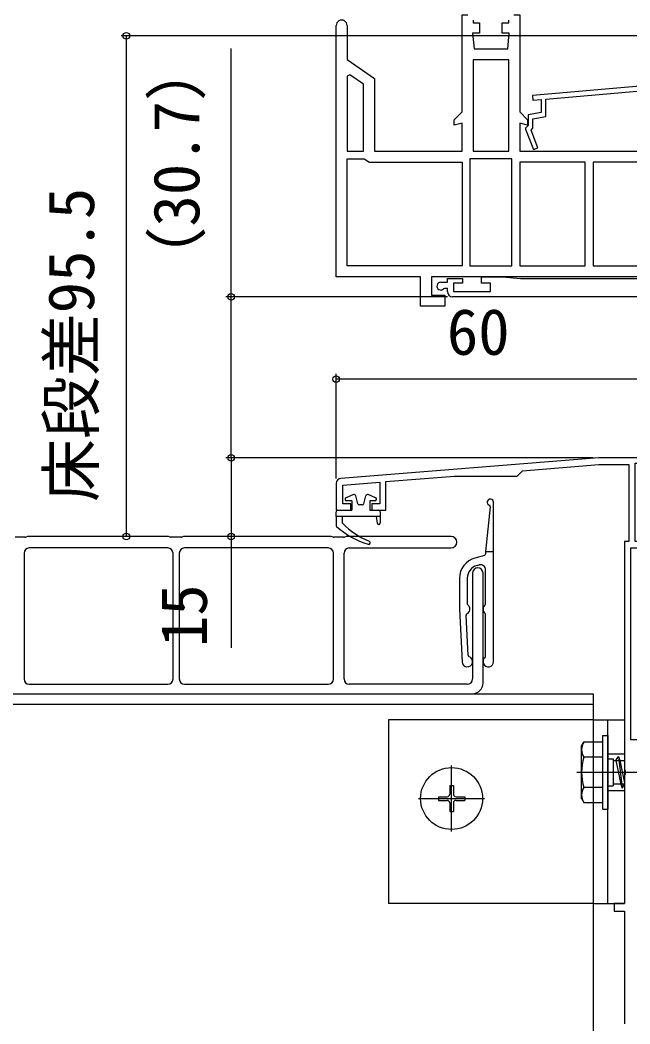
# Model space of a CAD drawing. Units: millimetres, scale not verified. Extents: x -525 to 525, y -782 to 778.
# Drawn here: x -130.2 to -14, y 219.7 to 411.2 of the extents above; entities that cross this region are included whole.
import ezdxf
from ezdxf.enums import TextEntityAlignment as Align

# ---------------------------------------------------------------- set-up
doc = ezdxf.new("R2010")
doc.units = ezdxf.units.MM
doc.header["$LTSCALE"] = 4
for name, color, linetype in [('0-2_YKK_11', 7, 'Continuous'), ('0-3_YKK_12', 2, 'Continuous'), ('0-4_YKK_13', 4, 'Continuous'), ('0-5_YKK_D', 6, 'Continuous')]:
    doc.layers.add(name, color=color, linetype=linetype)
doc.styles.add('ＭＳ ゴシック', font='')
doc.styles.get('ＭＳ ゴシック').set_extended_font_data('MS Gothic')

msp = doc.modelspace()

# ---------------------------------------------------------------- linework, layer by layer
at = {"layer": '0-2_YKK_11'}
for p, q in [((-0.971, 358.4), (-47.8, 358.4)), ((-20, 327.7), (-69.08, 323.774))]:
    msp.add_line(p, q, dxfattribs=at)
for points in [[(-67.9, 410.15), (-67.9, 403.7), (-62.7, 400.059), (-62.7, 386.2), (-46, 386.2), (-46, 391.541), (-47.5, 391.139), (-47.5, 392.2), (-46, 393.7), (-46, 412.2), (-44.9, 412.2)], [(-36.1, 412.2), (-35, 412.2), (-35, 393.7), (-33.5, 392.2), (-33.5, 391.139), (-35, 391.541), (-35, 386.2), (5, 386.2), (5, 391.541), (3.5, 391.139), (3.5, 392.2), (5, 393.7), (5, 412.2), (6.1, 412.2)], [(7.5, 362.2), (-51.8, 362.2), (-51.8, 358.7), (-49.3, 358.7), (-49.3, 356.6), (-53.9, 356.6), (-53.9, 362.2), (-70, 362.2), (-70, 410.15)], [(-43.9, 411.2), (-43.9, 410.7), (-42.65, 410.7), (-42.65, 408.7), (-44, 408.7), (-43.7, 405.7), (-37.3, 405.7), (-37, 408.7), (-38.35, 408.7), (-38.35, 410.7), (-37.1, 410.7), (-37.1, 411.2)], [(4.011, 399.998), (-32.589, 396.796), (-32.511, 395.9), (-30.9, 396.041), (-30.9, 393.541), (-33.4, 393.1), (-33.4, 391.1), (-33.6, 390.9), (-33.9, 390.6), (-33.9, 390.4), (-32.369, 386.486), (-31.531, 386.814), (-32.855, 390.2), (-32.5, 390.555), (-32.5, 392.345), (-30, 392.786), (-30, 396.119), (2.6, 398.971)], [(-50.05, 361.2), (-48.8, 361.2), (-48.8, 361.9), (-45.9, 361.9), (-45.9, 361), (-47.6, 361), (-47.6, 359.4), (-40.6, 359.4), (-40.6, 361), (-42.3, 361), (-42.3, 362.2), (-38.3, 362.2), (-34.871, 361.9), (6.2, 361.9)], [(-48.8, 359.4), (-48.8, 360), (-49.315, 360), (-49.525, 359.914)], [(-11.2, 277.1), (-11.2, 273.9), (-13.8, 273.9), (-13.8, 310.5), (-10, 310.5), (-10, 311.7), (-13, 311.7), (-13, 326.7), (-10, 326.7), (-10, 327.7), (-20, 327.7)], [(-70, 322.777), (-70, 317.7), (-67.2, 317.7), (-67.2, 318.9), (-68.7, 318.9), (-68.7, 322.5), (-61.7, 323.06), (-61.7, 318.9), (-63.2, 318.9), (-63.2, 317.7), (-60.5, 317.7), (-60.5, 323.156), (-47.448, 324.2), (-35.5, 324.2), (-34.461, 325.239), (-19.948, 326.4), (-14.2, 326.4), (-14.2, 311.7), (-15, 311.7), (-15, 268.158), (-14.88, 267.975), (-14.88, 267.425), (-15, 267.242), (-15, 242.7), (-17, 242.7), (-17, 241.2), (-15, 241.2), (-15, 219.7)]]:
    msp.add_lwpolyline(points, dxfattribs=at)
for points in [[(-43.9, 403.6), (-43.9, 386.2), (-37.1, 386.2), (-37.1, 403.6)], [(-67.9, 400.479), (-67.9, 386.2), (-64.8, 386.2), (-64.8, 398.966), (-67.362, 400.759)], [(-46, 364.3), (-67.9, 364.3), (-67.9, 384.7), (-64.627, 384.7), (-64.168, 384.4), (-63.71, 384.1), (-46, 384.1)], [(-44.5, 384.7), (-44.5, 364.3), (-36.5, 364.3), (-36.5, 384.7)], [(-35, 384.1), (-35, 364.3), (-22.5, 364.3), (-22.5, 384.1)], [(1.9, 384.1), (-21, 384.1), (-21, 364.3), (1.9, 364.3)]]:
    msp.add_lwpolyline(points, close=True, dxfattribs=at)
for centre, radius, start, end in [((-68.95, 410.15), 1.05, 359.99999, 180.00001), ((-50.05, 360.45), 0.75, 90.00002, 314.41533), ((-47.8, 359.4), 1, 180.00001, 269.99999), ((-69, 322.777), 1, 94.57392, 179.99998)]:
    msp.add_arc(centre, radius, start, end, dxfattribs=at)
at = {"layer": '0-3_YKK_12'}
for p, q in [((-279, 280.7), (-21, 280.7)), ((-48, 256.4), (-48, 269)), ((-24.1, 267.7), (-9.1, 267.7)), ((-54.3, 262.7), (-41.7, 262.7))]:
    msp.add_line(p, q, dxfattribs=at)
msp.add_lwpolyline([(-279, 282.7), (-21, 282.7), (-21, 217.7), (-279, 217.7)], dxfattribs=at)
at = {"layer": '0-4_YKK_13'}
for p, q in [((-66.68, 320.672), (-68.115, 320.077)), ((-65.86, 318.922), (-66.275, 320.473)), ((-64.74, 318.922), (-64.325, 320.473)), ((-62.485, 320.077), (-63.92, 320.672)), ((-67, 319.5), (-68, 319.5)), ((-67, 319.5), (-67, 317.7)), ((-65.03, 318.7), (-65.57, 318.7)), ((-62.6, 319.5), (-63.6, 319.5)), ((-63.6, 319.5), (-63.6, 317.7)), ((-40.628, 318.345), (-41.5, 309.815)), ((-40, 288.814), (-40, 319.215)), ((-70, 316.5), (-70, 314.83)), ((-69.7, 317.7), (-67, 317.7)), ((-68.8, 315.2), (-68.8, 316.5)), ((-63.6, 317.7), (-61.9, 317.7)), ((-62.4, 316.5), (-62.196, 315.252)), ((-61.6, 317.4), (-61.6, 315.3)), ((-129.323, 312.55), (-131.177, 312.55)), ((-128.82, 312.679), (-129.18, 312.571)), ((-102.073, 312.7), (-128.677, 312.7)), ((-101.57, 312.571), (-101.93, 312.679)), ((-99.573, 312.55), (-101.427, 312.55)), ((-99.07, 312.679), (-99.43, 312.571)), ((-71.073, 312.7), (-98.927, 312.7)), ((-70.57, 312.571), (-70.93, 312.679)), ((-68.573, 312.55), (-70.427, 312.55)), ((-68.07, 312.679), (-68.43, 312.571)), ((-48.1, 312.7), (-67.927, 312.7)), ((-102.1, 310.5), (-128.5, 310.5)), ((-71.5, 310.5), (-98.9, 310.5)), ((-67.5, 310.5), (-48.1, 310.5)), ((-129.5, 309.5), (-129.5, 285.5)), ((-101.1, 285.5), (-101.1, 309.5)), ((-99.9, 309.5), (-99.9, 285.5)), ((-70.5, 285.5), (-70.5, 309.5)), ((-68.5, 285.5), (-68.5, 309.5)), ((-41.722, 309.055), (-43.535, 308.569)), ((-41.5, 309.815), (-40, 309.815)), ((-41.5, 309.815), (-41.5, 309.344)), ((-43.147, 307.16), (-42.759, 307.264)), ((-46.5, 304.705), (-46.5, 298.814)), ((-45, 304.745), (-45, 299.789)), ((-44, 305.7), (-44, 285.5)), ((-42, 284.7), (-42, 305.7)), ((-41.5, 299.789), (-41.5, 306.298)), ((-46.5, 298.814), (-45.999, 288.764)), ((-44.86, 290.023), (-45.239, 297.626)), ((-41.5, 289.789), (-41.5, 297.839)), ((-128.5, 284.5), (-102.1, 284.5)), ((-98.9, 284.5), (-71.5, 284.5)), ((-45, 284.5), (-67.5, 284.5)), ((-240.5, 282.7), (-44, 282.7)), ((-21, 277.7), (-60, 277.7)), ((-60, 277.7), (-60, 242.7)), ((-21, 277.7), (-15, 277.7)), ((-18.2, 242.7), (-18.2, 277.7)), ((-15, 277.7), (-15, 242.7)), ((-19.2, 274.7), (-19.2, 260.7)), ((-19.2, 274.7), (-18.2, 274.7)), ((-18.2, 274.7), (-18.2, 260.7)), ((-23.2, 272.7), (-22.767, 273.45)), ((-23.2, 262.7), (-23.2, 272.7)), ((-19.2, 273.45), (-22.769, 273.45)), ((-19.2, 273.45), (-19.2, 261.95)), ((-19.2, 270.587), (-22.753, 270.587)), ((-18.2, 271.2), (-15, 271.2)), ((-18.2, 270.3), (-17.2, 270.3)), ((-17.7, 270.3), (-17.2, 270.3)), ((-17.2, 270.3), (-17.2, 265.1)), ((-17.2, 270.3), (-17.2, 265.1)), ((-16.7, 269.95), (-16.2, 270.7)), ((-16.2, 270.7), (-15.45, 264.7)), ((-16.2, 270.7), (-15.95, 269.95)), ((-17.2, 269.95), (-15, 269.95)), ((-16.7, 269.95), (-15.7, 265.45)), ((-15.95, 269.95), (-15, 265.675)), ((-15.95, 269.95), (-15, 269.95)), ((-48.35, 265.2), (-47.65, 265.2)), ((-48.35, 265.2), (-48.35, 263.55)), ((-47.65, 265.2), (-47.65, 263.55)), ((-19.2, 264.813), (-22.753, 264.813)), ((-18.2, 265.1), (-17.2, 265.1)), ((-17.7, 265.1), (-17.2, 265.1)), ((-15, 265.45), (-17.2, 265.45)), ((-15.7, 265.45), (-15.45, 264.7)), ((-15.45, 264.7), (-15, 265.375)), ((-50.5, 263.05), (-50.5, 262.35)), ((-50.5, 263.05), (-48.85, 263.05)), ((-47.15, 263.05), (-45.5, 263.05)), ((-45.5, 263.05), (-45.5, 262.35)), ((-23.2, 262.7), (-22.767, 261.95)), ((-18.2, 264.2), (-15, 264.2)), ((-50.5, 262.35), (-48.85, 262.35)), ((-48.35, 261.85), (-48.35, 260.2)), ((-47.65, 261.85), (-47.65, 260.2)), ((-47.15, 262.35), (-45.5, 262.35)), ((-22.769, 261.95), (-19.2, 261.95)), ((-19.2, 260.7), (-18.2, 260.7)), ((-48.35, 260.2), (-47.65, 260.2)), ((-21, 242.7), (-60, 242.7)), ((-21, 242.7), (-15, 242.7))]:
    msp.add_line(p, q, dxfattribs=at)
msp.add_lwpolyline([(-61.6, 316.5), (-70, 316.5), (-70, 317.4)], dxfattribs=at)
msp.add_circle((-48, 262.7), 5.9, dxfattribs=at)
for centre, radius, start, end in [((-68, 319.8), 0.3, 112.52333, 270), ((-66.565, 320.395), 0.3, 15, 112.52333), ((-64.035, 320.395), 0.3, 67.47667, 165), ((-62.6, 319.8), 0.3, 270, 67.47667), ((-40.6, 319.215), 0.6, 0, 248.76355), ((-65.57, 319), 0.3, 195, 270), ((-65.03, 319), 0.3, 270, 345), ((-40.926, 318.376), 0.3, 354.16057, 68.76355), ((-69.7, 317.4), 0.3, 90, 180), ((-61.9, 317.4), 0.3, 0, 90), ((-69.7, 314.83), 0.3, 180, 227.23327), ((-59.718, 325.622), 15, 227.23327, 253.87973), ((-58.078, 325.69), 15, 224.37148, 248.03702), ((-61.9, 315.3), 0.3, 189.2775, 0), ((-129.323, 313.05), 0.5, 270, 286.69924), ((-128.677, 312.2), 0.5, 90, 106.69924), ((-102.073, 312.2), 0.5, 73.30076, 90), ((-101.427, 313.05), 0.5, 253.30076, 270), ((-99.573, 313.05), 0.5, 270, 286.69924), ((-98.927, 312.2), 0.5, 90, 106.69924), ((-71.073, 312.2), 0.5, 73.30076, 90), ((-70.427, 313.05), 0.5, 253.30076, 270), ((-68.573, 313.05), 0.5, 270, 286.69924), ((-67.927, 312.2), 0.5, 90, 106.69924), ((-48.1, 311.6), 1.1, 270, 90), ((-128.5, 309.5), 1, 90, 180), ((-102.1, 309.5), 1, 0, 90), ((-98.9, 309.5), 1, 90, 180), ((-71.5, 309.5), 1, 0, 90), ((-67.5, 309.5), 1, 90, 180), ((-63.8, 311.5), 0.3, 253.87973, 68.03702), ((-42.5, 304.705), 4, 105.00061, 180), ((-41.8, 309.344), 0.3, 285.00061, 0), ((-42.5, 304.745), 2.5, 104.9981, 180), ((-43, 305.7), 1, 0, 180), ((-42.5, 306.298), 1, 0, 105), ((-45.5, 298.814), 1, 295.53345, 54.31467), ((-44.8, 299.789), 0.2, 180, 234.31467), ((-41, 298.814), 1, 125.68533, 234.31467), ((-41.7, 299.789), 0.2, 305.68533, 0), ((-44.94, 297.641), 0.3, 115.53345, 182.85544), ((-41.7, 297.839), 0.2, 0, 54.31467), ((-45, 288.814), 1, 182.85544, 70.23557), ((-44.56, 290.038), 0.3, 182.85544, 250.23557), ((-41, 288.814), 1, 125.68533, 0), ((-41.7, 289.789), 0.2, 305.68533, 0), ((-128.5, 285.5), 1, 180, 270), ((-102.1, 285.5), 1, 270, 0), ((-98.9, 285.5), 1, 180, 270), ((-71.5, 285.5), 1, 270, 0), ((-67.5, 285.5), 1, 180, 270), ((-45, 285.5), 1, 270, 0), ((-44, 284.7), 2, 270, 0), ((-20.644, 272.03), 2.556, 146.25178, 214.38425), ((-13.647, 267.7), 9.553, 162.41205, 197.58795), ((-20.644, 263.37), 2.556, 145.61575, 213.74822), ((-48.85, 263.55), 0.5, 270, 0), ((-47.15, 263.55), 0.5, 180, 270), ((-48.85, 261.85), 0.5, 0, 90), ((-47.15, 261.85), 0.5, 90, 180)]:
    msp.add_arc(centre, radius, start, end, dxfattribs=at)
at = {"layer": '0-5_YKK_D'}
for p, q in [((36, 408.2), (-111, 408.2)), ((-110, 408.2), (-110, 312.7)), ((-48.8, 358.4), (-91, 358.4)), ((-70, 323.777), (-70, 343.7)), ((-10, 342.7), (-70, 342.7)), ((-20.988, 327.7), (-91, 327.7)), ((-20.988, 327.7), (-91, 327.7)), ((-81.638, 312.7), (-91, 312.7))]:
    msp.add_line(p, q, dxfattribs=at)
for points in [[(-90, 327.7), (-90, 358.4), (-90, 405.791)], [(-90, 327.7), (-90, 312.7), (-90, 291.423)]]:
    msp.add_lwpolyline(points, dxfattribs=at)
for centre in [(-110, 408.2), (-90, 358.4), (-70, 342.7), (-90, 327.7), (-90, 327.7), (-110, 312.7), (-90, 312.7)]:
    msp.add_circle(centre, 0.637, dxfattribs=at)

# ---------------------------------------------------------------- texts
at = {"layer": '0-5_YKK_D', "style": 'ＭＳ ゴシック'}
for s, p in [('（30.7）', (-93.432, 359.814)), ('床段差95.5', (-113.5, 319.268)), ('15', (-92, 291.582))]:
    msp.add_text(s, height=8.798, rotation=90, dxfattribs=at).set_placement(p, align=Align.BOTTOM_LEFT)
msp.add_text('60', height=8.798, dxfattribs=at).set_placement((-48.898, 344.7), align=Align.BOTTOM_LEFT)

doc.saveas('drawing.dxf')
